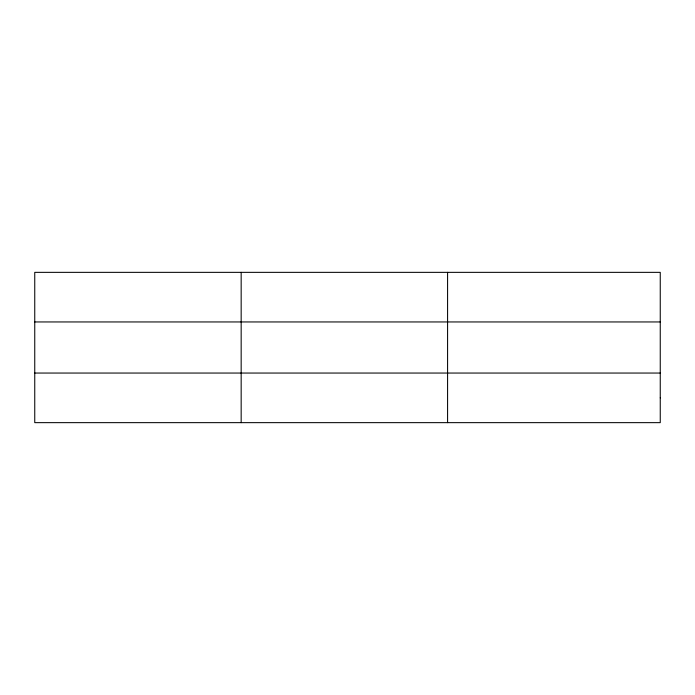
<?xml version="1.0" encoding="UTF-8"?>
<svg xmlns="http://www.w3.org/2000/svg" width="695" height="695" viewBox="0 0 695 695"><rect width="100%" height="100%" fill="white"/><g stroke="black" fill="none" stroke-linecap="round" stroke-linejoin="round"><path stroke-width="1.04" d="M241.165 272.353L241.165 422.647M447.58 272.353L447.58 422.647M34.75 321.95L660.25 321.95M34.75 373.05L660.25 373.05M660.25 397.853L660.25 422.647L34.75 422.647L34.75 272.353L660.25 272.353L660.25 397.853"/></g></svg>
